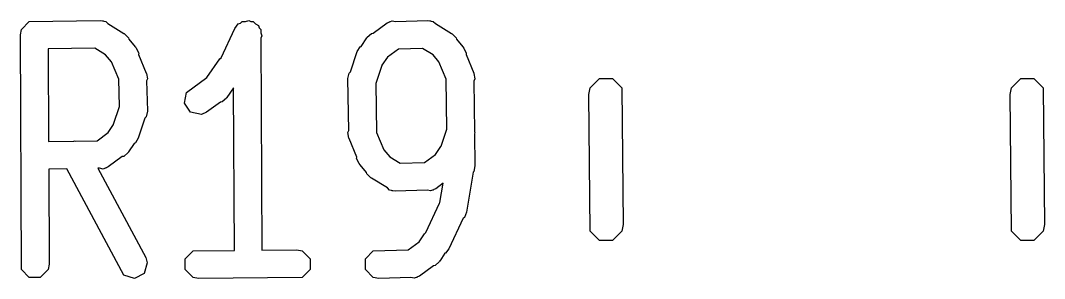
# Model space of a CAD drawing. Extents: x 124 to 187.4, y -113.2 to -74.
# Drawn here: x 124.899 to 128.472, y -101.555 to -100.655 of the extents above; entities that cross this region are included whole.
import ezdxf

# ---------------------------------------------------------------- set-up
doc = ezdxf.new("R2010")
doc.units = 0
doc.layers.add('BLACK', color=7, linetype='CONTINUOUS')

msp = doc.modelspace()

# ---------------------------------------------------------------- linework, layer by layer
at = {"layer": 'BLACK', "linetype": 'CONTINUOUS'}
for p, q in [((124.902734, -100.685761), (124.929794, -100.658701)), ((124.929794, -100.658701), (125.177499, -100.654895)), ((125.177499, -100.654895), (125.184747, -100.656336)), ((125.184747, -100.656336), (125.187202, -100.655846)), ((125.187202, -100.655846), (125.189608, -100.657303)), ((125.189608, -100.657303), (125.196633, -100.658701)), ((125.196633, -100.658701), (125.203883, -100.665951)), ((125.203883, -100.665951), (125.260007, -100.699951)), ((125.647064, -100.682534), (125.659025, -100.667122)), ((125.659025, -100.667122), (125.666832, -100.664519)), ((125.666832, -100.664519), (125.672651, -100.658701)), ((125.672651, -100.658701), (125.684289, -100.658701)), ((125.684289, -100.658701), (125.69533, -100.655021)), ((125.69533, -100.655021), (125.70269, -100.658701)), ((125.70269, -100.658701), (125.710919, -100.658701)), ((125.710919, -100.658701), (125.719148, -100.66693)), ((125.719148, -100.66693), (125.729558, -100.672135)), ((126.129323, -100.699127), (126.178336, -100.663292)), ((126.178336, -100.663292), (126.185166, -100.660471)), ((126.185166, -100.660471), (126.186937, -100.658701)), ((126.186937, -100.658701), (126.18964, -100.658623)), ((126.18964, -100.658623), (126.196368, -100.655846)), ((126.196368, -100.655846), (126.207683, -100.658109)), ((126.207683, -100.658109), (126.320357, -100.654895)), ((126.320357, -100.654895), (126.327605, -100.656336)), ((126.327605, -100.656336), (126.33006, -100.655846)), ((126.33006, -100.655846), (126.332466, -100.657303)), ((126.332466, -100.657303), (126.339491, -100.658701)), ((126.339491, -100.658701), (126.346741, -100.665951)), ((126.346741, -100.665951), (126.402865, -100.699951)), ((124.898928, -100.704895), (124.902734, -100.685761)), ((125.260007, -100.699951), (125.260117, -100.699967)), ((125.260117, -100.699967), (125.260204, -100.700071)), ((125.260204, -100.700071), (125.262377, -100.701387)), ((125.262377, -100.701387), (125.276186, -100.715168)), ((125.598963, -100.785305), (125.647064, -100.682534)), ((125.729558, -100.672135), (125.73216, -100.679942)), ((125.73216, -100.679942), (125.737979, -100.685761)), ((125.737979, -100.685761), (125.738033, -100.697563)), ((125.738033, -100.697563), (125.741659, -100.70844)), ((126.108928, -100.71299), (126.123453, -100.699966)), ((126.123453, -100.699966), (126.129323, -100.699127)), ((126.402865, -100.699951), (126.402975, -100.699967)), ((126.402975, -100.699967), (126.403062, -100.700071)), ((126.403062, -100.700071), (126.405235, -100.701387)), ((126.405235, -100.701387), (126.419044, -100.715168)), ((124.902734, -101.524029), (124.898928, -100.704895)), ((125.276186, -100.715168), (125.277197, -100.720227)), ((125.277197, -100.720227), (125.299713, -100.746933)), ((125.741659, -100.70844), (125.738119, -100.716002)), ((125.738119, -100.716002), (125.741558, -101.456174)), ((126.087458, -100.745296), (126.107342, -100.715375)), ((126.107342, -100.715375), (126.107384, -100.715168)), ((126.107384, -100.715168), (126.107571, -100.71503)), ((126.107571, -100.71503), (126.108928, -100.71299)), ((126.419044, -100.715168), (126.420055, -100.720227)), ((126.420055, -100.720227), (126.442571, -100.746934)), ((125.158314, -100.751677), (124.995439, -100.75418)), ((124.995439, -100.75418), (124.996938, -101.076716)), ((125.195839, -100.77441), (125.158314, -100.751677)), ((125.216525, -100.798947), (125.195839, -100.77441)), ((125.299713, -100.746933), (125.299747, -100.746949)), ((125.299747, -100.746949), (125.299767, -100.746998)), ((125.299767, -100.746998), (125.303213, -100.751085)), ((125.303213, -100.751085), (125.311649, -100.768676)), ((125.311649, -100.768676), (125.310936, -100.773665)), ((125.310936, -100.773665), (125.337912, -100.838075)), ((126.050305, -100.833427), (126.073541, -100.763529)), ((126.073541, -100.763529), (126.083823, -100.746949)), ((126.083823, -100.746949), (126.087458, -100.745296)), ((126.217736, -100.754562), (126.179191, -100.782744)), ((126.301967, -100.752159), (126.217736, -100.754562)), ((126.338697, -100.77441), (126.301967, -100.752159)), ((126.359381, -100.798944), (126.338697, -100.77441)), ((126.442571, -100.746934), (126.442606, -100.74695)), ((126.442606, -100.74695), (126.442626, -100.746999)), ((126.442626, -100.746999), (126.446071, -100.751085)), ((126.446071, -100.751085), (126.454507, -100.768676)), ((126.454507, -100.768676), (126.453794, -100.773664)), ((126.453794, -100.773664), (126.48077, -100.838076)), ((125.241845, -100.859404), (125.216525, -100.798947)), ((125.549177, -100.854196), (125.594642, -100.78918)), ((125.594642, -100.78918), (125.598963, -100.785305)), ((126.179191, -100.782744), (126.160357, -100.811085)), ((126.384665, -100.859317), (126.359381, -100.798944)), ((125.337912, -100.838075), (125.337979, -100.838142)), ((125.337979, -100.838142), (125.337981, -100.83824)), ((125.337981, -100.83824), (125.338601, -100.839719)), ((125.338601, -100.839719), (125.341756, -100.858972)), ((126.041785, -100.857276), (126.045591, -100.838142)), ((126.045591, -100.838142), (126.050305, -100.833427)), ((126.159551, -100.811807), (126.138642, -100.874705)), ((126.160357, -100.811085), (126.159551, -100.811807)), ((126.48077, -100.838076), (126.480836, -100.838142)), ((126.480836, -100.838142), (126.480837, -100.838235)), ((126.480837, -100.838235), (126.481459, -100.83972)), ((126.481459, -100.83972), (126.484613, -100.858972)), ((125.244577, -100.955181), (125.241845, -100.859404)), ((125.341756, -100.858972), (125.338761, -100.86556)), ((125.338761, -100.86556), (125.341735, -100.969819)), ((125.478812, -100.905644), (125.549177, -100.854196)), ((126.041815, -100.858966), (126.041785, -100.857276)), ((126.041814, -100.858972), (126.041815, -100.858966)), ((126.041815, -100.858976), (126.041814, -100.858972)), ((126.045082, -101.038866), (126.041815, -100.858976)), ((126.138642, -100.874705), (126.141747, -101.045677)), ((126.386713, -101.033543), (126.384665, -100.859317)), ((126.484613, -100.858972), (126.481169, -100.866547)), ((126.481169, -100.866547), (126.483243, -101.043043)), ((126.887067, -100.889975), (126.919539, -100.857503)), ((126.919539, -100.857503), (126.965461, -100.857503)), ((126.965461, -100.857503), (126.997933, -100.889975)), ((128.357067, -100.889975), (128.389539, -100.857503)), ((128.389539, -100.857503), (128.435461, -100.857503)), ((128.435461, -100.857503), (128.467933, -100.889975)), ((125.471307, -100.943169), (125.478812, -100.905644)), ((125.642642, -100.889414), (125.619051, -100.92315)), ((125.64528, -101.457186), (125.642642, -100.889414)), ((126.8825, -100.912936), (126.887067, -100.889975)), ((126.887067, -101.390025), (126.8825, -100.912936)), ((126.997933, -100.889975), (127.0025, -101.367064)), ((128.3525, -100.912936), (128.357067, -100.889975)), ((128.357067, -101.390025), (128.3525, -100.912936)), ((128.467933, -100.889975), (128.4725, -101.367064)), ((125.492534, -100.97501), (125.471307, -100.943169)), ((125.597103, -100.939233), (125.548091, -100.975069)), ((125.602974, -100.938395), (125.597103, -100.939233)), ((125.617499, -100.925371), (125.602974, -100.938395)), ((125.619, -100.923224), (125.617499, -100.925371)), ((125.619043, -100.923193), (125.619, -100.923224)), ((125.619051, -100.92315), (125.619043, -100.923193)), ((125.224018, -101.017029), (125.244577, -100.955181)), ((125.341785, -100.971561), (125.337979, -100.990695)), ((125.341735, -100.969819), (125.341756, -100.969865)), ((125.341756, -100.969865), (125.341738, -100.969918)), ((125.341738, -100.969918), (125.341785, -100.971561)), ((125.530059, -100.982515), (125.492534, -100.97501)), ((125.548091, -100.975069), (125.530059, -100.982515)), ((125.204378, -101.046092), (125.223213, -101.017752)), ((125.223213, -101.017752), (125.224018, -101.017029)), ((125.333264, -100.995409), (125.310029, -101.065308)), ((125.337979, -100.990695), (125.333264, -100.995409)), ((125.166047, -101.074117), (125.204378, -101.046092)), ((126.041814, -101.046057), (126.045082, -101.038866)), ((126.044969, -101.065309), (126.041814, -101.046057)), ((126.141747, -101.045677), (126.167045, -101.106081)), ((126.366876, -101.09322), (126.386713, -101.033543)), ((126.483243, -101.043043), (126.484613, -101.046056)), ((126.484613, -101.046056), (126.483324, -101.049931)), ((126.483324, -101.049931), (126.484642, -101.162038)), ((124.996938, -101.076716), (125.084937, -101.075364)), ((125.084937, -101.075364), (125.087254, -101.074148)), ((125.087254, -101.074148), (125.090866, -101.075273)), ((125.090866, -101.075273), (125.166047, -101.074117)), ((125.296111, -101.08354), (125.276227, -101.113461)), ((125.299747, -101.081888), (125.296111, -101.08354)), ((125.310029, -101.065308), (125.299747, -101.081888)), ((126.045589, -101.066789), (126.044969, -101.065309)), ((126.045591, -101.066886), (126.045589, -101.066789)), ((126.045657, -101.066952), (126.045591, -101.066886)), ((126.072633, -101.131362), (126.045657, -101.066952)), ((126.347236, -101.122283), (126.36607, -101.093943)), ((126.36607, -101.093943), (126.366876, -101.09322)), ((125.254248, -101.129708), (125.205234, -101.165545)), ((125.260117, -101.12887), (125.254248, -101.129708)), ((125.274642, -101.115847), (125.260117, -101.12887)), ((125.275998, -101.113806), (125.274642, -101.115847)), ((125.276186, -101.113669), (125.275998, -101.113806)), ((125.276227, -101.113461), (125.276186, -101.113669)), ((126.071921, -101.13635), (126.072633, -101.131362)), ((126.167045, -101.106081), (126.18773, -101.130617)), ((126.18773, -101.130617), (126.22446, -101.152868)), ((126.308691, -101.150465), (126.347236, -101.122283)), ((125.205234, -101.165545), (125.198403, -101.168365)), ((126.080356, -101.153941), (126.071921, -101.13635)), ((126.083802, -101.158029), (126.080356, -101.153941)), ((126.083823, -101.158078), (126.083802, -101.158029)), ((126.083856, -101.158093), (126.083823, -101.158078)), ((126.106372, -101.184801), (126.083856, -101.158093)), ((126.22446, -101.152868), (126.308691, -101.150465)), ((126.484642, -101.162038), (126.480836, -101.181172)), ((125.060931, -101.172221), (124.997386, -101.173197)), ((124.997386, -101.173197), (124.998928, -101.504895)), ((125.259779, -101.543309), (125.060931, -101.172221)), ((125.174618, -101.170474), (125.169352, -101.170555)), ((125.169352, -101.170555), (125.336055, -101.481654)), ((125.187202, -101.172991), (125.174618, -101.170474)), ((125.194018, -101.170176), (125.187202, -101.172991)), ((125.196633, -101.170136), (125.194018, -101.170176)), ((125.198403, -101.168365), (125.196633, -101.170136)), ((126.107384, -101.18986), (126.106372, -101.184801)), ((126.121193, -101.203641), (126.107384, -101.18986)), ((126.478297, -101.18371), (126.455215, -101.323633)), ((126.480836, -101.181172), (126.478297, -101.18371)), ((126.123363, -101.204955), (126.121193, -101.203641)), ((126.123452, -101.205061), (126.123363, -101.204955)), ((126.123563, -101.205076), (126.123452, -101.205061)), ((126.179686, -101.239076), (126.123563, -101.205076)), ((126.186937, -101.246327), (126.179686, -101.239076)), ((126.373949, -101.22283), (126.348092, -101.241736)), ((126.362847, -101.290128), (126.373949, -101.22283)), ((126.193961, -101.247724), (126.186937, -101.246327)), ((126.196368, -101.249182), (126.193961, -101.247724)), ((126.198822, -101.248691), (126.196368, -101.249182)), ((126.206071, -101.250133), (126.198822, -101.248691)), ((126.318744, -101.246918), (126.206071, -101.250133)), ((126.33006, -101.249182), (126.318744, -101.246918)), ((126.336787, -101.246404), (126.33006, -101.249182)), ((126.339491, -101.246327), (126.336787, -101.246404)), ((126.341261, -101.244556), (126.339491, -101.246327)), ((126.348092, -101.241736), (126.341261, -101.244556)), ((126.313249, -101.394829), (126.36135, -101.292058)), ((126.36135, -101.292058), (126.362847, -101.290128)), ((126.443343, -101.344888), (126.393649, -101.451065)), ((126.447948, -101.341738), (126.443343, -101.344888)), ((126.455215, -101.323633), (126.447948, -101.341738)), ((127.0025, -101.367064), (126.997933, -101.390025)), ((128.4725, -101.367064), (128.467933, -101.390025)), ((126.290093, -101.427045), (126.308927, -101.398705)), ((126.308927, -101.398705), (126.313249, -101.394829)), ((126.919539, -101.422497), (126.887067, -101.390025)), ((126.997933, -101.390025), (126.965461, -101.422497)), ((128.389539, -101.422497), (128.357067, -101.390025)), ((128.467933, -101.390025), (128.435461, -101.422497)), ((126.251548, -101.455227), (126.290093, -101.427045)), ((126.393649, -101.451065), (126.381688, -101.466477)), ((126.965461, -101.422497), (126.919539, -101.422497)), ((128.435461, -101.422497), (128.389539, -101.422497)), ((125.336055, -101.481654), (125.341579, -101.500364)), ((125.474162, -101.485761), (125.501222, -101.458701)), ((125.474162, -101.524029), (125.474162, -101.485761)), ((125.501222, -101.458701), (125.64528, -101.457186)), ((125.741558, -101.456174), (125.863213, -101.454895)), ((125.863213, -101.454895), (125.882347, -101.458701)), ((125.882347, -101.458701), (125.909407, -101.485761)), ((125.909407, -101.485761), (125.909407, -101.524029)), ((126.102734, -101.485761), (126.129794, -101.458701)), ((126.102734, -101.524029), (126.102734, -101.485761)), ((126.129794, -101.458701), (126.251548, -101.455227)), ((126.380172, -101.466982), (126.361942, -101.494414)), ((126.381688, -101.466477), (126.380172, -101.466982)), ((124.929794, -101.551089), (124.902734, -101.524029)), ((124.995122, -101.524029), (124.968062, -101.551089)), ((124.998928, -101.504895), (124.995122, -101.524029)), ((125.341579, -101.500364), (125.330199, -101.536901)), ((125.501222, -101.551089), (125.474162, -101.524029)), ((125.909407, -101.524029), (125.882347, -101.551089)), ((126.129794, -101.551089), (126.102734, -101.524029)), ((126.339963, -101.510661), (126.290949, -101.546498)), ((126.345833, -101.509823), (126.339963, -101.510661)), ((126.360358, -101.496799), (126.345833, -101.509823)), ((126.361713, -101.494758), (126.360358, -101.496799)), ((126.361901, -101.494622), (126.361713, -101.494758)), ((126.361942, -101.494414), (126.361901, -101.494622)), ((124.968062, -101.551089), (124.929794, -101.551089)), ((125.296316, -101.554689), (125.259779, -101.543309)), ((125.330199, -101.536901), (125.296316, -101.554689)), ((125.520356, -101.554895), (125.501222, -101.551089)), ((125.882347, -101.551089), (125.520356, -101.554895)), ((126.148928, -101.554895), (126.129794, -101.551089)), ((126.261601, -101.55168), (126.148928, -101.554895)), ((126.272917, -101.553944), (126.261601, -101.55168)), ((126.279644, -101.551166), (126.272917, -101.553944)), ((126.282348, -101.551089), (126.279644, -101.551166)), ((126.284118, -101.549318), (126.282348, -101.551089)), ((126.290949, -101.546498), (126.284118, -101.549318))]:
    msp.add_line(p, q, dxfattribs=at)

doc.saveas('drawing.dxf')
